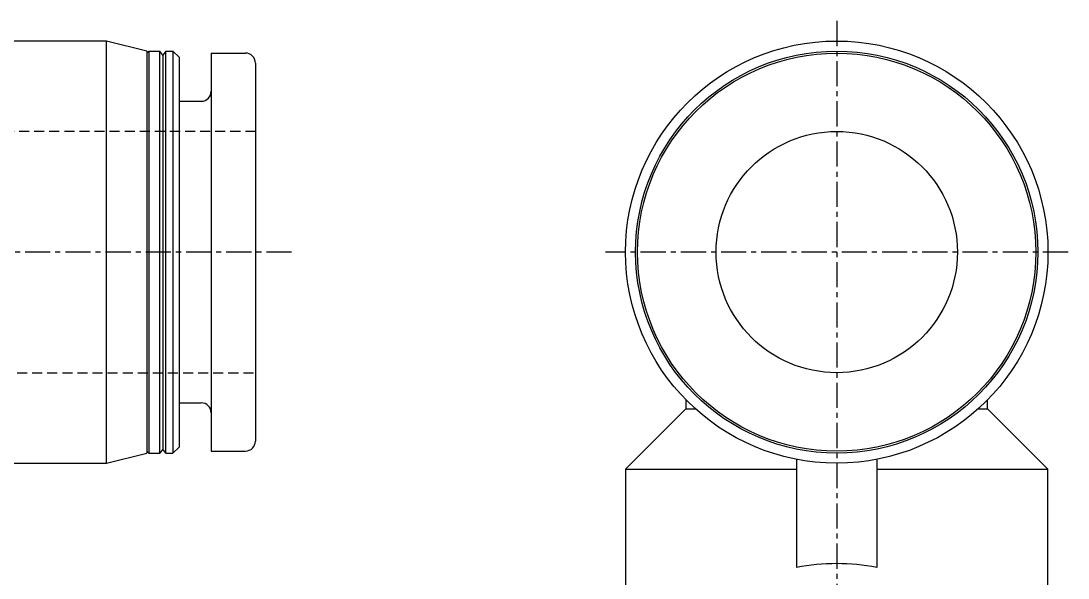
# Model space of a CAD drawing. Extents: x 0 to 125, y -16 to 90.
# Drawn here: x 72.8 to 124.9, y 26 to 53.7 of the extents above; entities that cross this region are included whole.
import ezdxf

# ---------------------------------------------------------------- set-up
doc = ezdxf.new("R2010")
doc.units = 0
doc.linetypes.add('CENTER', pattern=[2, 1.25, -0.25, 0.25, -0.25])
doc.linetypes.add('DASHED', pattern=[0.75, 0.5, -0.25])
doc.layers.get('0').update_dxf_attribs({"linetype": 'CONTINUOUS'})
doc.layers.add('CENTER', color=1, linetype='CENTER')

msp = doc.modelspace()

# ---------------------------------------------------------------- linework, layer by layer
at = {"color": 7, "linetype": 'CONTINUOUS'}
for p, q in [((77.101, 52.677), (34.701, 52.677)), ((79.101, 52.177), (77.101, 52.677)), ((77.101, 31.677), (77.101, 52.677)), ((79.101, 52.177), (79.101, 32.177)), ((79.201, 52.177), (79.101, 52.077)), ((79.201, 52.177), (79.751, 52.177)), ((79.201, 52.177), (79.201, 32.177)), ((79.901, 51.977), (79.751, 52.177)), ((79.751, 32.177), (79.751, 52.177)), ((80.051, 52.177), (79.901, 51.977)), ((80.051, 52.177), (80.401, 52.177)), ((80.051, 32.177), (80.051, 52.177)), ((80.701, 51.877), (80.401, 52.177)), ((80.401, 52.177), (80.401, 32.177)), ((82.301, 52.077), (82.301, 32.277)), ((82.301, 52.077), (84.001, 52.077)), ((79.901, 51.977), (79.901, 32.377)), ((80.701, 51.877), (80.701, 32.477)), ((84.501, 51.577), (84.501, 32.777)), ((80.701, 49.677), (81.801, 49.677)), ((80.701, 34.677), (81.801, 34.677)), ((105.901, 34.377), (102.901, 31.377)), ((105.901, 34.828), (105.901, 34.377)), ((105.901, 34.377), (106.371, 34.377)), ((120.43, 34.377), (120.901, 34.377)), ((120.901, 34.377), (120.901, 34.828)), ((123.901, 31.377), (120.901, 34.377)), ((79.201, 32.177), (79.101, 32.277)), ((79.901, 32.377), (79.751, 32.177)), ((80.051, 32.177), (79.901, 32.377)), ((80.701, 32.477), (80.401, 32.177)), ((82.301, 32.277), (84.001, 32.277)), ((77.101, 31.677), (79.101, 32.177)), ((79.201, 32.177), (79.751, 32.177)), ((80.051, 32.177), (80.401, 32.177)), ((111.401, 31.869), (111.401, 26.485)), ((115.401, 31.869), (115.401, 26.485)), ((71.401, 31.677), (77.101, 31.677)), ((102.901, 31.377), (111.401, 31.377)), ((102.901, 31.377), (102.901, 21.177)), ((115.401, 31.377), (123.901, 31.377)), ((123.901, 21.177), (123.901, 31.377))]:
    msp.add_line(p, q, dxfattribs=at)
at = {"color": 3, "linetype": 'DASHED'}
for p, q in [((84.501, 48.177), (61.401, 48.177)), ((61.401, 36.177), (84.501, 36.177))]:
    msp.add_line(p, q, dxfattribs=at)
at = {"color": 7, "linetype": 'CONTINUOUS'}
for radius in [10.5, 10, 9.9, 6]:
    msp.add_circle((113.401, 42.177), radius, dxfattribs=at)
for centre, radius, start, end in [((84.001, 51.577), 0.5, 0, 90), ((81.801, 50.177), 0.5, 270, 0), ((81.801, 34.177), 0.5, 0, 90), ((84.001, 32.777), 0.5, 270, 0), ((113.401, 16.177), 10.5, 79.0194, 100.9806)]:
    msp.add_arc(centre, radius, start, end, dxfattribs=at)
at = {"layer": 'CENTER', "color": 1, "linetype": 'CENTER'}
for p, q in [((113.401, 53.677), (113.401, 1.177)), ((86.301, 42.177), (25.501, 42.177)), ((124.901, 42.177), (101.901, 42.177))]:
    msp.add_line(p, q, dxfattribs=at)

doc.saveas('drawing.dxf')
